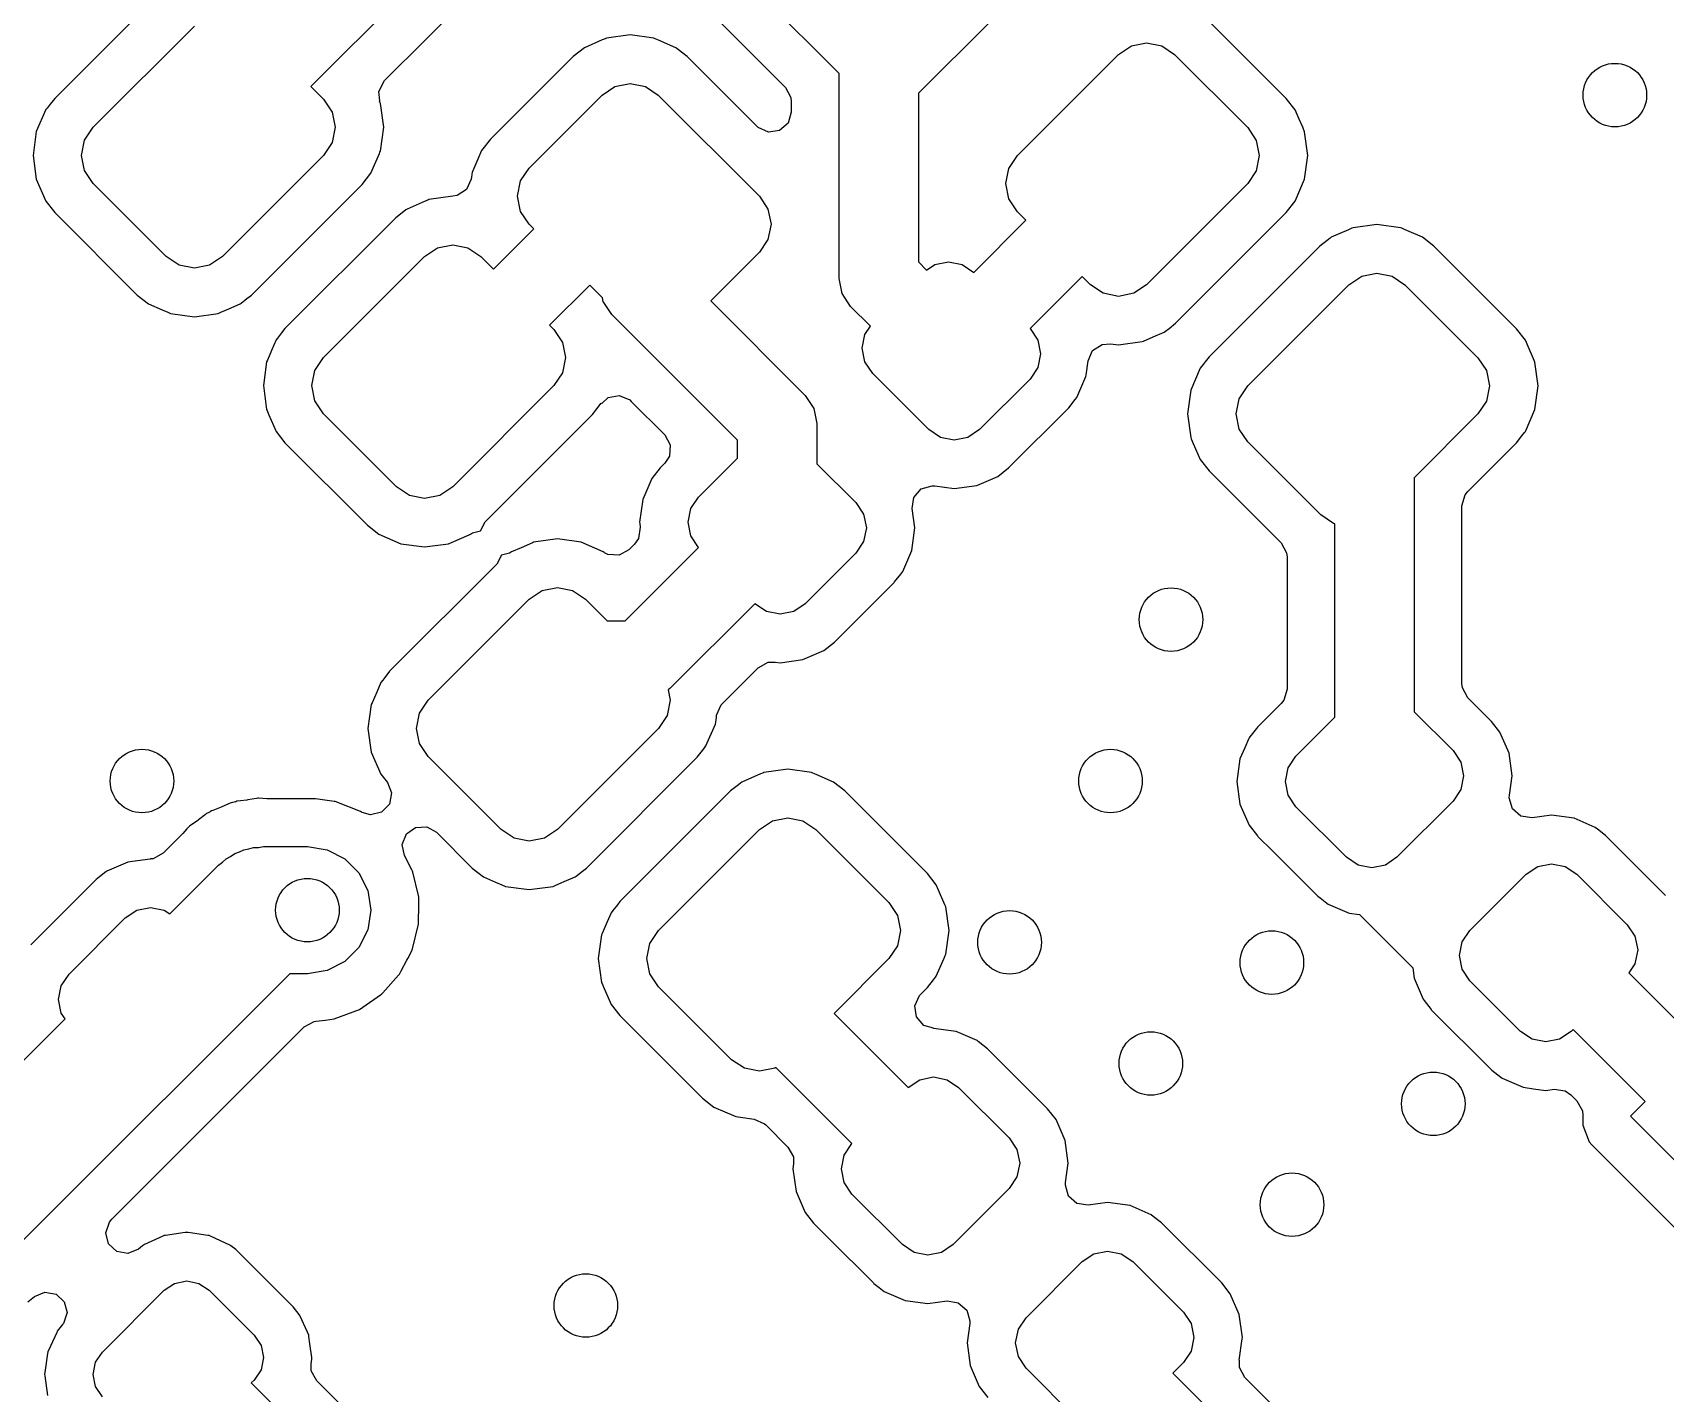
# Model space of a CAD drawing. Extents: x 4.14 to 8.85, y -5.31 to -1.77.
# Drawn here: x 6.5679 to 6.9725, y -3.7368 to -3.3995 of the extents above; entities that cross this region are included whole.
import ezdxf

# ---------------------------------------------------------------- set-up
doc = ezdxf.new("R2010")
doc.units = 0
doc.header["$MEASUREMENT"] = 0
doc.layers.add('BLACK', color=7, linetype='CONTINUOUS')

msp = doc.modelspace()

# ---------------------------------------------------------------- linework, layer by layer
at = {"layer": 'BLACK', "linetype": 'CONTINUOUS'}
for p, q in [((6.68935, -3.36041), (6.63687, -3.41289)), ((6.65507, -3.41142), (6.69455, -3.37194)), ((6.60081, -3.38837), (6.57337, -3.41581)), ((6.76774, -3.40968), (6.748, -3.38995)), ((6.58293, -3.42299), (6.60799, -3.39793)), ((6.73844, -3.39712), (6.75445, -3.41313)), ((6.80507, -3.3969), (6.78742, -3.41455)), ((6.87856, -3.41585), (6.85808, -3.39537)), ((6.70906, -3.40134), (6.70465, -3.40325)), ((6.70979, -3.40102), (6.70906, -3.40134)), ((6.7101, -3.40089), (6.70979, -3.40102)), ((6.70979, -3.40102), (6.70979, -3.40102)), ((6.71599, -3.40008), (6.7101, -3.40089)), ((6.72187, -3.40089), (6.71599, -3.40008)), ((6.72218, -3.40102), (6.72187, -3.40089)), ((6.72302, -3.40139), (6.72218, -3.40102)), ((6.72218, -3.40102), (6.72218, -3.40102)), ((6.72732, -3.40325), (6.72302, -3.40139)), ((6.84018, -3.4028), (6.84395, -3.40205)), ((6.84395, -3.40205), (6.84771, -3.4028)), ((6.70185, -3.40544), (6.68137, -3.42592)), ((6.70465, -3.40325), (6.70185, -3.40544)), ((6.72757, -3.40344), (6.72732, -3.40325)), ((6.72765, -3.40351), (6.72757, -3.40344)), ((6.72757, -3.40344), (6.72757, -3.40344)), ((6.73012, -3.40544), (6.72765, -3.40351)), ((6.74744, -3.42276), (6.73012, -3.40544)), ((6.81193, -3.42999), (6.83699, -3.40493)), ((6.83699, -3.40493), (6.84018, -3.4028)), ((6.84771, -3.4028), (6.8509, -3.40493)), ((6.8509, -3.40493), (6.869, -3.42303)), ((6.76774, -3.46043), (6.76774, -3.40968)), ((6.63687, -3.41289), (6.64, -3.41603)), ((6.65368, -3.41413), (6.65507, -3.41142)), ((6.65397, -3.41644), (6.65368, -3.41413)), ((6.70903, -3.415), (6.71222, -3.41287)), ((6.71222, -3.41287), (6.71599, -3.41212)), ((6.71599, -3.41212), (6.71975, -3.41287)), ((6.71975, -3.41287), (6.72295, -3.415)), ((6.75445, -3.41313), (6.75579, -3.41558)), ((6.78742, -3.41455), (6.78742, -3.45635)), ((6.57118, -3.41861), (6.56882, -3.42406)), ((6.57149, -3.41821), (6.57118, -3.41861)), ((6.57225, -3.41725), (6.57149, -3.41821)), ((6.57337, -3.41581), (6.57225, -3.41725)), ((6.64, -3.41603), (6.64213, -3.41922)), ((6.65389, -3.41647), (6.65397, -3.41644)), ((6.65398, -3.41679), (6.65389, -3.41647)), ((6.65411, -3.4171), (6.65398, -3.41679)), ((6.65492, -3.42299), (6.65411, -3.4171)), ((6.69093, -3.4331), (6.70903, -3.415)), ((6.72295, -3.415), (6.748, -3.44005)), ((6.75579, -3.41558), (6.75591, -3.41664)), ((6.75591, -3.41664), (6.75591, -3.41925)), ((6.88075, -3.41865), (6.87856, -3.41585)), ((6.88176, -3.42097), (6.88075, -3.41865)), ((6.64213, -3.41922), (6.64288, -3.42299)), ((6.7477, -3.423), (6.74744, -3.42276)), ((6.75512, -3.42194), (6.75301, -3.42377)), ((6.75591, -3.41925), (6.75512, -3.42194)), ((6.88263, -3.42299), (6.88176, -3.42097)), ((6.56882, -3.42406), (6.56801, -3.42995)), ((6.58005, -3.42995), (6.5808, -3.42618)), ((6.5808, -3.42618), (6.58293, -3.42299)), ((6.64213, -3.42675), (6.64, -3.42995)), ((6.64288, -3.42299), (6.64213, -3.42675)), ((6.65411, -3.42887), (6.65492, -3.42299)), ((6.68137, -3.42592), (6.67918, -3.42872)), ((6.75024, -3.42416), (6.7477, -3.423)), ((6.75301, -3.42377), (6.75024, -3.42416)), ((6.869, -3.42303), (6.87113, -3.42622)), ((6.87113, -3.42622), (6.87188, -3.42999)), ((6.88311, -3.4241), (6.88263, -3.42299)), ((6.88392, -3.42999), (6.88311, -3.4241)), ((6.56801, -3.42995), (6.56882, -3.43583)), ((6.5808, -3.43371), (6.58005, -3.42995)), ((6.64, -3.42995), (6.61495, -3.455)), ((6.65175, -3.43432), (6.65385, -3.42946)), ((6.65385, -3.42946), (6.65398, -3.42918)), ((6.65398, -3.42918), (6.65411, -3.42887)), ((6.65398, -3.42918), (6.65398, -3.42918)), ((6.67825, -3.43087), (6.67698, -3.43379)), ((6.67918, -3.42872), (6.67825, -3.43087)), ((6.8098, -3.43318), (6.81193, -3.42999)), ((6.87188, -3.42999), (6.87113, -3.43375)), ((6.88311, -3.43587), (6.88392, -3.42999)), ((6.58293, -3.4369), (6.5808, -3.43371)), ((6.64956, -3.43712), (6.65175, -3.43432)), ((6.67677, -3.43451), (6.67664, -3.43547)), ((6.67682, -3.43417), (6.67677, -3.43451)), ((6.67677, -3.43451), (6.67677, -3.43451)), ((6.67698, -3.43379), (6.67682, -3.43417)), ((6.6888, -3.43629), (6.69093, -3.4331)), ((6.80905, -3.43695), (6.8098, -3.43318)), ((6.87113, -3.43375), (6.869, -3.43695)), ((6.56882, -3.43583), (6.57118, -3.44128)), ((6.60103, -3.455), (6.58293, -3.4369)), ((6.62212, -3.46456), (6.64956, -3.43712)), ((6.67545, -3.43839), (6.6731, -3.43992)), ((6.67659, -3.43584), (6.67545, -3.43839)), ((6.67661, -3.43568), (6.67659, -3.43584)), ((6.67664, -3.43547), (6.67661, -3.43568)), ((6.68805, -3.44005), (6.6888, -3.43629)), ((6.8098, -3.44071), (6.80905, -3.43695)), ((6.869, -3.43695), (6.84395, -3.462)), ((6.88075, -3.44132), (6.88311, -3.43587)), ((6.57118, -3.44128), (6.57337, -3.44408)), ((6.66514, -3.44132), (6.66068, -3.44325)), ((6.66582, -3.44102), (6.66514, -3.44132)), ((6.66613, -3.44089), (6.66582, -3.44102)), ((6.66582, -3.44102), (6.66582, -3.44102)), ((6.67201, -3.44008), (6.66613, -3.44089)), ((6.6731, -3.43992), (6.67201, -3.44008)), ((6.67201, -3.44008), (6.67201, -3.44008)), ((6.6888, -3.44382), (6.68805, -3.44005)), ((6.748, -3.44005), (6.75013, -3.44325)), ((6.81193, -3.4439), (6.8098, -3.44071)), ((6.87856, -3.44412), (6.88075, -3.44132)), ((6.57337, -3.44408), (6.59385, -3.46456)), ((6.65788, -3.44544), (6.63044, -3.47288)), ((6.65992, -3.44384), (6.65788, -3.44544)), ((6.66043, -3.44344), (6.65992, -3.44384)), ((6.66068, -3.44325), (6.66043, -3.44344)), ((6.66043, -3.44344), (6.66043, -3.44344)), ((6.69093, -3.44701), (6.6888, -3.44382)), ((6.69208, -3.44816), (6.69093, -3.44701)), ((6.75013, -3.44325), (6.75088, -3.44701)), ((6.75088, -3.44701), (6.75013, -3.45078)), ((6.80114, -3.45894), (6.81405, -3.44603)), ((6.81405, -3.44603), (6.81193, -3.4439)), ((6.85112, -3.47156), (6.87856, -3.44412)), ((6.68211, -3.45813), (6.69208, -3.44816)), ((6.75013, -3.45078), (6.748, -3.45397)), ((6.88867, -3.45104), (6.88688, -3.45244)), ((6.88943, -3.45044), (6.88867, -3.45104)), ((6.88968, -3.45025), (6.88943, -3.45044)), ((6.88943, -3.45044), (6.88943, -3.45044)), ((6.89401, -3.44837), (6.88968, -3.45025)), ((6.89482, -3.44802), (6.89401, -3.44837)), ((6.89513, -3.44789), (6.89482, -3.44802)), ((6.89482, -3.44802), (6.89482, -3.44802)), ((6.90101, -3.44708), (6.89513, -3.44789)), ((6.9069, -3.44789), (6.90101, -3.44708)), ((6.90721, -3.44802), (6.9069, -3.44789)), ((6.90786, -3.44831), (6.90721, -3.44802)), ((6.90721, -3.44802), (6.90721, -3.44802)), ((6.91235, -3.45025), (6.90786, -3.44831)), ((6.91515, -3.45244), (6.91235, -3.45025)), ((6.60422, -3.45713), (6.60103, -3.455)), ((6.61495, -3.455), (6.61175, -3.45713)), ((6.64, -3.48005), (6.66505, -3.455)), ((6.66505, -3.455), (6.66825, -3.45287)), ((6.66825, -3.45287), (6.67201, -3.45212)), ((6.67201, -3.45212), (6.67578, -3.45287)), ((6.67578, -3.45287), (6.67897, -3.455)), ((6.67897, -3.455), (6.68211, -3.45813)), ((6.748, -3.45397), (6.73595, -3.46603)), ((6.88688, -3.45244), (6.85944, -3.47988)), ((6.93563, -3.47292), (6.91515, -3.45244)), ((6.60799, -3.45788), (6.60422, -3.45713)), ((6.61175, -3.45713), (6.60799, -3.45788)), ((6.78742, -3.45635), (6.78945, -3.45838)), ((6.78945, -3.45838), (6.79149, -3.45702)), ((6.79149, -3.45702), (6.79488, -3.45634)), ((6.79488, -3.45634), (6.79827, -3.45702)), ((6.79827, -3.45702), (6.80114, -3.45894)), ((6.89725, -3.45987), (6.90101, -3.45912)), ((6.90101, -3.45912), (6.90478, -3.45987)), ((6.706, -3.46208), (6.69603, -3.47205)), ((6.70914, -3.46522), (6.706, -3.46208)), ((6.76849, -3.4642), (6.76774, -3.46043)), ((6.82797, -3.45995), (6.81506, -3.47286)), ((6.83003, -3.462), (6.82797, -3.45995)), ((6.83322, -3.46413), (6.83003, -3.462)), ((6.84395, -3.462), (6.84075, -3.46413)), ((6.869, -3.48705), (6.89405, -3.462)), ((6.89405, -3.462), (6.89725, -3.45987)), ((6.90478, -3.45987), (6.90797, -3.462)), ((6.90797, -3.462), (6.92607, -3.4801)), ((6.59385, -3.46456), (6.59665, -3.46675)), ((6.59665, -3.46675), (6.60003, -3.46822)), ((6.61654, -3.46795), (6.61932, -3.46675)), ((6.61932, -3.46675), (6.61957, -3.46656)), ((6.61957, -3.46656), (6.621, -3.46544)), ((6.621, -3.46544), (6.62212, -3.46456)), ((6.70933, -3.46619), (6.70914, -3.46522)), ((6.71146, -3.46938), (6.70933, -3.46619)), ((6.73595, -3.46603), (6.75938, -3.48947)), ((6.77062, -3.46739), (6.76849, -3.4642)), ((6.83699, -3.46488), (6.83322, -3.46413)), ((6.84075, -3.46413), (6.83699, -3.46488)), ((6.60003, -3.46822), (6.60144, -3.46882)), ((6.60144, -3.46882), (6.6021, -3.46911)), ((6.6021, -3.46911), (6.60799, -3.46992)), ((6.60799, -3.46992), (6.61387, -3.46911)), ((6.61387, -3.46911), (6.61453, -3.46882)), ((6.61453, -3.46882), (6.61654, -3.46795)), ((6.74258, -3.5005), (6.71146, -3.46938)), ((6.77553, -3.4723), (6.77062, -3.46739)), ((6.62856, -3.47528), (6.62825, -3.47568)), ((6.62961, -3.47394), (6.62856, -3.47528)), ((6.63044, -3.47288), (6.62961, -3.47394)), ((6.69603, -3.47205), (6.69707, -3.4731)), ((6.69707, -3.4731), (6.6992, -3.47629)), ((6.77349, -3.47773), (6.77417, -3.47434)), ((6.77417, -3.47434), (6.77553, -3.4723)), ((6.81506, -3.47286), (6.81698, -3.47573)), ((6.84319, -3.47597), (6.84555, -3.47495)), ((6.84555, -3.47495), (6.84832, -3.47375)), ((6.84832, -3.47375), (6.8486, -3.47353)), ((6.8486, -3.47353), (6.84952, -3.47281)), ((6.84952, -3.47281), (6.85112, -3.47156)), ((6.93782, -3.47572), (6.93563, -3.47292)), ((6.6271, -3.47834), (6.62608, -3.48069)), ((6.62825, -3.47568), (6.6271, -3.47834)), ((6.6992, -3.47629), (6.69995, -3.48005)), ((6.77417, -3.48112), (6.77349, -3.47773)), ((6.81698, -3.47573), (6.81766, -3.47912)), ((6.81766, -3.47912), (6.81698, -3.48251)), ((6.82944, -3.48089), (6.83058, -3.47834)), ((6.83058, -3.47834), (6.83293, -3.47681)), ((6.83293, -3.47681), (6.83503, -3.47665)), ((6.83503, -3.47665), (6.83699, -3.47692)), ((6.83699, -3.47692), (6.84287, -3.47611)), ((6.84287, -3.47611), (6.84319, -3.47597)), ((6.9385, -3.47728), (6.93782, -3.47572)), ((6.93984, -3.48038), (6.9385, -3.47728)), ((6.62589, -3.48113), (6.62508, -3.48701)), ((6.62608, -3.48069), (6.62589, -3.48113)), ((6.63712, -3.48701), (6.63787, -3.48325)), ((6.63787, -3.48325), (6.64, -3.48005)), ((6.69995, -3.48005), (6.6992, -3.48382)), ((6.77609, -3.48399), (6.77417, -3.48112)), ((6.81698, -3.48251), (6.81506, -3.48538)), ((6.82896, -3.4844), (6.82944, -3.48089)), ((6.85725, -3.48268), (6.85489, -3.48813)), ((6.85799, -3.48173), (6.85725, -3.48268)), ((6.85846, -3.48113), (6.85799, -3.48173)), ((6.85944, -3.47988), (6.85846, -3.48113)), ((6.92607, -3.4801), (6.9282, -3.48329)), ((6.9282, -3.48329), (6.92895, -3.48705)), ((6.94018, -3.48117), (6.93984, -3.48038)), ((6.94099, -3.48705), (6.94018, -3.48117)), ((6.62508, -3.48701), (6.62589, -3.4929)), ((6.63787, -3.49078), (6.63712, -3.48701)), ((6.69707, -3.48701), (6.67201, -3.51207)), ((6.6992, -3.48382), (6.69707, -3.48701)), ((6.79001, -3.49791), (6.77609, -3.48399)), ((6.81506, -3.48538), (6.80253, -3.49791)), ((6.82666, -3.48994), (6.82891, -3.48474)), ((6.82891, -3.48474), (6.82896, -3.4844)), ((6.86687, -3.49025), (6.869, -3.48705)), ((6.92895, -3.48705), (6.9282, -3.49082)), ((6.94018, -3.49294), (6.94099, -3.48705)), ((6.64, -3.49397), (6.63787, -3.49078)), ((6.70663, -3.49419), (6.70882, -3.49139)), ((6.70882, -3.49139), (6.70892, -3.49147)), ((6.70892, -3.49147), (6.71053, -3.48998)), ((6.71053, -3.48998), (6.71328, -3.48948)), ((6.71328, -3.48948), (6.71586, -3.49055)), ((6.71586, -3.49055), (6.71626, -3.49091)), ((6.71626, -3.49091), (6.72458, -3.49923)), ((6.75938, -3.48947), (6.75938, -3.48947)), ((6.75938, -3.48947), (6.76152, -3.49266)), ((6.82466, -3.4925), (6.82627, -3.49044)), ((6.82627, -3.49044), (6.82666, -3.48994)), ((6.85489, -3.48813), (6.85408, -3.49401)), ((6.86612, -3.49401), (6.86687, -3.49025)), ((6.9282, -3.49082), (6.92607, -3.49401)), ((6.62589, -3.4929), (6.62602, -3.49321)), ((6.62602, -3.49321), (6.62602, -3.49321)), ((6.62602, -3.49321), (6.62638, -3.49404)), ((6.62638, -3.49404), (6.62825, -3.49835)), ((6.6581, -3.51207), (6.64, -3.49397)), ((6.68006, -3.52076), (6.70663, -3.49419)), ((6.76152, -3.49266), (6.76227, -3.49642)), ((6.80976, -3.50741), (6.82456, -3.49261)), ((6.82456, -3.49261), (6.82466, -3.4925)), ((6.82466, -3.4925), (6.82466, -3.4925)), ((6.85408, -3.49401), (6.85489, -3.4999)), ((6.86687, -3.49778), (6.86612, -3.49401)), ((6.92607, -3.49401), (6.91027, -3.50982)), ((6.93782, -3.49839), (6.94018, -3.49294)), ((6.62825, -3.49835), (6.63044, -3.50115)), ((6.72458, -3.49923), (6.72592, -3.50168)), ((6.76227, -3.49642), (6.76227, -3.50636)), ((6.79288, -3.49983), (6.79001, -3.49791)), ((6.80253, -3.49791), (6.79966, -3.49983)), ((6.869, -3.50097), (6.86687, -3.49778)), ((6.93563, -3.50119), (6.93697, -3.49947)), ((6.93697, -3.49947), (6.93763, -3.49864)), ((6.93763, -3.49864), (6.93782, -3.49839)), ((6.93763, -3.49864), (6.93763, -3.49864)), ((6.63044, -3.50115), (6.65092, -3.52163)), ((6.72592, -3.50168), (6.72572, -3.50447)), ((6.74258, -3.50497), (6.74258, -3.5005)), ((6.79627, -3.50051), (6.79288, -3.49983)), ((6.79966, -3.49983), (6.79627, -3.50051)), ((6.85489, -3.4999), (6.85502, -3.50021)), ((6.85502, -3.50021), (6.85502, -3.50021)), ((6.85502, -3.50021), (6.85552, -3.50135)), ((6.85552, -3.50135), (6.85725, -3.50535)), ((6.8871, -3.51907), (6.869, -3.50097)), ((6.92355, -3.51326), (6.93563, -3.50119)), ((6.72344, -3.50739), (6.72134, -3.51006)), ((6.72458, -3.50624), (6.72344, -3.50739)), ((6.72572, -3.50447), (6.72458, -3.50624)), ((6.73294, -3.51462), (6.74258, -3.50497)), ((6.76227, -3.50636), (6.77191, -3.51601)), ((6.80709, -3.50951), (6.80976, -3.50741)), ((6.85725, -3.50535), (6.85944, -3.50815)), ((6.72134, -3.51006), (6.71909, -3.51526)), ((6.79627, -3.51253), (6.80189, -3.51176)), ((6.80189, -3.51176), (6.80709, -3.50951)), ((6.85944, -3.50815), (6.8773, -3.526)), ((6.91027, -3.50982), (6.91027, -3.56782)), ((6.66129, -3.5142), (6.6581, -3.51207)), ((6.66505, -3.51495), (6.66129, -3.5142)), ((6.66882, -3.5142), (6.66505, -3.51495)), ((6.67201, -3.51207), (6.66882, -3.5142)), ((6.71909, -3.51526), (6.71832, -3.52088)), ((6.73102, -3.51749), (6.73294, -3.51462)), ((6.78587, -3.51746), (6.78629, -3.5147)), ((6.78629, -3.5147), (6.78813, -3.5126)), ((6.78813, -3.5126), (6.79082, -3.51183)), ((6.79082, -3.51183), (6.79146, -3.51187)), ((6.79146, -3.51187), (6.79627, -3.51253)), ((6.9221, -3.51677), (6.92289, -3.51409)), ((6.92289, -3.51409), (6.92355, -3.51326)), ((6.73034, -3.52088), (6.73102, -3.51749)), ((6.77191, -3.51601), (6.77383, -3.51888)), ((6.77383, -3.51888), (6.77451, -3.52227)), ((6.78653, -3.52227), (6.78587, -3.51746)), ((6.89029, -3.5212), (6.8871, -3.51907)), ((6.9221, -3.56087), (6.9221, -3.51677)), ((6.65092, -3.52163), (6.65372, -3.52382)), ((6.65372, -3.52382), (6.65917, -3.52618)), ((6.6761, -3.52395), (6.67639, -3.52382)), ((6.67639, -3.52382), (6.67664, -3.52363)), ((6.67664, -3.52363), (6.6769, -3.52347)), ((6.6769, -3.52347), (6.67891, -3.52296)), ((6.67891, -3.52296), (6.68006, -3.52076)), ((6.71848, -3.52209), (6.71807, -3.52486)), ((6.71832, -3.52088), (6.71836, -3.52121)), ((6.71836, -3.52121), (6.71848, -3.52209)), ((6.73102, -3.52427), (6.73034, -3.52088)), ((6.77451, -3.52227), (6.77383, -3.52566)), ((6.78576, -3.52789), (6.78653, -3.52227)), ((6.89058, -3.52126), (6.89029, -3.5212)), ((6.89058, -3.56921), (6.89058, -3.52126)), ((6.65917, -3.52618), (6.66505, -3.52699)), ((6.66505, -3.52699), (6.67094, -3.52618)), ((6.67094, -3.52618), (6.6717, -3.52585)), ((6.6717, -3.52585), (6.6761, -3.52395)), ((6.68893, -3.52717), (6.68661, -3.52818)), ((6.69175, -3.52595), (6.68893, -3.52717)), ((6.69206, -3.52582), (6.69175, -3.52595)), ((6.69175, -3.52595), (6.69175, -3.52595)), ((6.69795, -3.52501), (6.69206, -3.52582)), ((6.70383, -3.52582), (6.69795, -3.52501)), ((6.70928, -3.52818), (6.70383, -3.52582)), ((6.71567, -3.52768), (6.71322, -3.52902)), ((6.71477, -3.54531), (6.73294, -3.52714)), ((6.7158, -3.52755), (6.71567, -3.52768)), ((6.71708, -3.52627), (6.7158, -3.52755)), ((6.71807, -3.52486), (6.71708, -3.52627)), ((6.73294, -3.52714), (6.73102, -3.52427)), ((6.77383, -3.52566), (6.77191, -3.52853)), ((6.78351, -3.53309), (6.78576, -3.52789)), ((6.8773, -3.526), (6.87864, -3.52846)), ((6.68294, -3.53124), (6.65637, -3.55781)), ((6.68409, -3.52904), (6.68294, -3.53124)), ((6.6861, -3.52853), (6.68409, -3.52904)), ((6.68636, -3.52837), (6.6861, -3.52853)), ((6.68661, -3.52818), (6.68636, -3.52837)), ((6.70953, -3.52837), (6.70928, -3.52818)), ((6.70963, -3.52843), (6.70953, -3.52837)), ((6.71043, -3.52882), (6.70963, -3.52843)), ((6.71322, -3.52902), (6.71043, -3.52882)), ((6.77191, -3.52853), (6.75938, -3.54106)), ((6.87864, -3.52846), (6.87875, -3.52951)), ((6.87875, -3.52951), (6.87875, -3.56226)), ((6.76661, -3.55056), (6.78141, -3.53576)), ((6.78141, -3.53576), (6.78151, -3.53565)), ((6.78151, -3.53565), (6.78303, -3.5337)), ((6.78151, -3.53565), (6.78151, -3.53565)), ((6.78303, -3.5337), (6.78351, -3.53309)), ((6.66593, -3.56499), (6.69099, -3.53993)), ((6.69099, -3.53993), (6.69418, -3.5378)), ((6.69418, -3.5378), (6.69795, -3.53705)), ((6.69795, -3.53705), (6.70171, -3.5378)), ((6.70171, -3.5378), (6.7049, -3.53993)), ((6.7049, -3.53993), (6.71028, -3.54531)), ((6.74686, -3.54106), (6.72581, -3.56211)), ((6.74973, -3.54298), (6.74686, -3.54106)), ((6.75312, -3.54366), (6.74973, -3.54298)), ((6.75651, -3.54298), (6.75312, -3.54366)), ((6.75938, -3.54106), (6.75651, -3.54298)), ((6.71028, -3.54531), (6.71477, -3.54531)), ((6.76394, -3.55266), (6.76661, -3.55056)), ((6.74773, -3.55692), (6.75018, -3.55558)), ((6.75018, -3.55558), (6.75191, -3.55552)), ((6.75191, -3.55552), (6.75312, -3.55568)), ((6.75312, -3.55568), (6.75874, -3.55491)), ((6.75874, -3.55491), (6.76394, -3.55266)), ((6.65468, -3.55997), (6.65418, -3.56061)), ((6.6554, -3.55905), (6.65468, -3.55997)), ((6.65637, -3.55781), (6.6554, -3.55905)), ((6.73882, -3.56583), (6.74773, -3.55692)), ((6.65317, -3.56295), (6.65202, -3.5656)), ((6.65418, -3.56061), (6.65317, -3.56295)), ((6.72581, -3.56211), (6.72537, -3.5624)), ((6.72537, -3.5624), (6.72588, -3.56499)), ((6.87875, -3.56226), (6.87796, -3.56494)), ((6.92221, -3.56192), (6.9221, -3.56087)), ((6.92355, -3.56437), (6.92221, -3.56192)), ((6.92941, -3.57024), (6.92355, -3.56437)), ((6.65182, -3.56606), (6.65101, -3.57195)), ((6.65202, -3.5656), (6.65182, -3.56606)), ((6.66305, -3.57195), (6.6638, -3.56818)), ((6.6638, -3.56818), (6.66593, -3.56499)), ((6.72588, -3.56499), (6.72513, -3.56875)), ((6.73741, -3.56866), (6.73856, -3.56611)), ((6.73856, -3.56611), (6.73882, -3.56583)), ((6.8773, -3.56576), (6.8744, -3.56866)), ((6.87796, -3.56494), (6.8773, -3.56576)), ((6.91027, -3.56782), (6.91991, -3.57747)), ((6.65101, -3.57195), (6.65182, -3.57783)), ((6.6638, -3.57571), (6.66305, -3.57195)), ((6.723, -3.57195), (6.69795, -3.597)), ((6.72513, -3.56875), (6.723, -3.57195)), ((6.73475, -3.57632), (6.73711, -3.57087)), ((6.73711, -3.57087), (6.73718, -3.57039)), ((6.73718, -3.57039), (6.73734, -3.56924)), ((6.73734, -3.56924), (6.73741, -3.56866)), ((6.87119, -3.57195), (6.86953, -3.57405)), ((6.87144, -3.57163), (6.87119, -3.57195)), ((6.8744, -3.56866), (6.87144, -3.57163)), ((6.88094, -3.57886), (6.89058, -3.56921)), ((6.93151, -3.57291), (6.92941, -3.57024)), ((6.66593, -3.5789), (6.6638, -3.57571)), ((6.73456, -3.57657), (6.73475, -3.57632)), ((6.86921, -3.57459), (6.86828, -3.57675)), ((6.86934, -3.5743), (6.86921, -3.57459)), ((6.86921, -3.57459), (6.86921, -3.57459)), ((6.86953, -3.57405), (6.86934, -3.5743)), ((6.86953, -3.57405), (6.86953, -3.57405)), ((6.93376, -3.57811), (6.93151, -3.57291)), ((6.65182, -3.57783), (6.65418, -3.58328)), ((6.68403, -3.597), (6.66593, -3.5789)), ((6.70512, -3.60656), (6.73256, -3.57912)), ((6.73256, -3.57912), (6.73421, -3.57701)), ((6.73421, -3.57701), (6.73456, -3.57657)), ((6.73456, -3.57657), (6.73456, -3.57657)), ((6.86709, -3.5795), (6.86632, -3.58512)), ((6.86828, -3.57675), (6.86709, -3.5795)), ((6.87902, -3.58173), (6.88094, -3.57886)), ((6.91991, -3.57747), (6.92183, -3.58034)), ((6.92183, -3.58034), (6.92251, -3.58373)), ((6.93453, -3.58373), (6.93376, -3.57811)), ((6.65418, -3.58328), (6.65581, -3.58535)), ((6.74828, -3.58326), (6.74368, -3.58525)), ((6.74882, -3.58302), (6.74828, -3.58326)), ((6.74913, -3.58289), (6.74882, -3.58302)), ((6.74882, -3.58302), (6.74882, -3.58302)), ((6.75501, -3.58208), (6.74913, -3.58289)), ((6.7609, -3.58289), (6.75501, -3.58208)), ((6.76121, -3.58302), (6.7609, -3.58289)), ((6.76207, -3.58339), (6.76121, -3.58302)), ((6.76121, -3.58302), (6.76121, -3.58302)), ((6.76635, -3.58525), (6.76207, -3.58339)), ((6.87834, -3.58512), (6.87902, -3.58173)), ((6.92251, -3.58373), (6.92183, -3.58712)), ((6.93388, -3.58847), (6.93453, -3.58373)), ((6.65581, -3.58535), (6.65684, -3.58795)), ((6.65684, -3.58795), (6.65631, -3.5907)), ((6.74088, -3.58744), (6.71344, -3.61488)), ((6.74282, -3.58593), (6.74088, -3.58744)), ((6.74343, -3.58544), (6.74282, -3.58593)), ((6.74368, -3.58525), (6.74343, -3.58544)), ((6.74343, -3.58544), (6.74343, -3.58544)), ((6.76915, -3.58744), (6.76635, -3.58525)), ((6.78963, -3.60792), (6.76915, -3.58744)), ((6.86632, -3.58512), (6.86709, -3.59074)), ((6.87902, -3.58851), (6.87834, -3.58512)), ((6.88094, -3.59138), (6.87902, -3.58851)), ((6.92183, -3.58712), (6.91991, -3.58999)), ((6.93383, -3.58918), (6.93387, -3.58854)), ((6.93387, -3.58854), (6.93388, -3.58847)), ((6.6119, -3.59261), (6.61138, -3.5929)), ((6.61201, -3.59255), (6.6119, -3.59261)), ((6.61226, -3.59238), (6.61201, -3.59255)), ((6.61254, -3.59227), (6.61226, -3.59238)), ((6.61459, -3.5915), (6.61254, -3.59227)), ((6.61254, -3.59227), (6.61254, -3.59227)), ((6.61483, -3.5914), (6.61459, -3.5915)), ((6.61683, -3.59052), (6.61483, -3.5914)), ((6.6171, -3.5904), (6.61683, -3.59052)), ((6.61683, -3.59052), (6.61683, -3.59052)), ((6.6174, -3.59035), (6.6171, -3.5904)), ((6.61753, -3.59031), (6.6174, -3.59035)), ((6.6181, -3.59016), (6.61753, -3.59031)), ((6.61823, -3.59013), (6.6181, -3.59016)), ((6.61851, -3.59002), (6.61823, -3.59013)), ((6.61938, -3.58991), (6.61851, -3.59002)), ((6.62097, -3.58972), (6.61938, -3.58991)), ((6.62123, -3.58968), (6.62097, -3.58972)), ((6.62338, -3.58931), (6.62123, -3.58968)), ((6.62368, -3.58926), (6.62338, -3.58931)), ((6.62338, -3.58931), (6.62338, -3.58931)), ((6.62398, -3.58928), (6.62368, -3.58926)), ((6.62592, -3.58941), (6.62398, -3.58928)), ((6.62398, -3.58928), (6.62398, -3.58928)), ((6.62626, -3.58942), (6.62592, -3.58941)), ((6.63782, -3.58942), (6.62626, -3.58942)), ((6.63798, -3.58944), (6.63782, -3.58942)), ((6.64261, -3.59005), (6.63798, -3.58944)), ((6.63798, -3.58944), (6.63798, -3.58944)), ((6.64291, -3.59009), (6.64261, -3.59005)), ((6.64261, -3.59005), (6.64261, -3.59005)), ((6.64913, -3.59252), (6.64291, -3.59009)), ((6.64937, -3.59269), (6.64913, -3.59252)), ((6.64956, -3.59279), (6.64937, -3.59269)), ((6.65631, -3.5907), (6.65438, -3.59272)), ((6.86709, -3.59074), (6.86934, -3.59594)), ((6.89347, -3.60391), (6.88094, -3.59138)), ((6.91991, -3.58999), (6.90599, -3.60391)), ((6.9346, -3.59187), (6.93383, -3.58918)), ((6.9367, -3.59371), (6.9346, -3.59187)), ((6.60676, -3.59616), (6.60616, -3.59684)), ((6.60701, -3.59599), (6.60676, -3.59616)), ((6.60881, -3.59475), (6.60701, -3.59599)), ((6.60701, -3.59599), (6.60701, -3.59599)), ((6.60902, -3.5946), (6.60881, -3.59475)), ((6.61075, -3.59327), (6.60902, -3.5946)), ((6.61099, -3.59309), (6.61075, -3.59327)), ((6.61075, -3.59327), (6.61075, -3.59327)), ((6.61126, -3.59297), (6.61099, -3.59309)), ((6.61138, -3.5929), (6.61126, -3.59297)), ((6.65166, -3.59337), (6.64956, -3.59279)), ((6.65438, -3.59272), (6.65166, -3.59337)), ((6.66055, -3.59811), (6.66282, -3.59648)), ((6.66282, -3.59648), (6.66562, -3.59635)), ((6.66562, -3.59635), (6.66796, -3.59766)), ((6.74805, -3.597), (6.75125, -3.59487)), ((6.75125, -3.59487), (6.75501, -3.59412)), ((6.75501, -3.59412), (6.75878, -3.59487)), ((6.75878, -3.59487), (6.76197, -3.597)), ((6.86934, -3.59594), (6.87144, -3.59861)), ((6.93946, -3.59413), (6.9367, -3.59371)), ((6.94427, -3.59347), (6.93946, -3.59413)), ((6.94989, -3.59424), (6.94427, -3.59347)), ((6.95509, -3.59649), (6.94989, -3.59424)), ((6.95568, -3.59696), (6.95509, -3.59649)), ((6.60495, -3.59818), (6.60022, -3.60291)), ((6.60515, -3.59797), (6.60495, -3.59818)), ((6.60616, -3.59684), (6.60515, -3.59797)), ((6.65951, -3.6007), (6.66055, -3.59811)), ((6.66004, -3.60344), (6.65951, -3.6007)), ((6.66796, -3.59766), (6.67685, -3.60656)), ((6.68722, -3.59913), (6.68403, -3.597)), ((6.69099, -3.59988), (6.68722, -3.59913)), ((6.69475, -3.59913), (6.69099, -3.59988)), ((6.69795, -3.597), (6.69475, -3.59913)), ((6.723, -3.62205), (6.74805, -3.597)), ((6.76197, -3.597), (6.78007, -3.6151)), ((6.87144, -3.59861), (6.87154, -3.59872)), ((6.87154, -3.59872), (6.87525, -3.60242)), ((6.95765, -3.59849), (6.95568, -3.59696)), ((6.95776, -3.59859), (6.95765, -3.59849)), ((6.95765, -3.59849), (6.95765, -3.59849)), ((6.97256, -3.61339), (6.95776, -3.59859)), ((6.59706, -3.60433), (6.59267, -3.60493)), ((6.59712, -3.60432), (6.59706, -3.60433)), ((6.59706, -3.60433), (6.59706, -3.60433)), ((6.59713, -3.60432), (6.59712, -3.60432)), ((6.59777, -3.60425), (6.59713, -3.60432)), ((6.60022, -3.60291), (6.59777, -3.60425)), ((6.615, -3.60514), (6.61588, -3.60426)), ((6.61588, -3.60426), (6.61698, -3.6037)), ((6.61698, -3.6037), (6.61798, -3.60297)), ((6.61798, -3.60297), (6.61916, -3.60259)), ((6.61916, -3.60259), (6.62027, -3.60202)), ((6.62027, -3.60202), (6.62149, -3.60183)), ((6.62149, -3.60183), (6.62267, -3.60145)), ((6.62267, -3.60145), (6.62391, -3.60145)), ((6.62391, -3.60145), (6.62513, -3.60125)), ((6.62513, -3.60125), (6.636, -3.60125)), ((6.636, -3.60125), (6.64087, -3.60202)), ((6.64087, -3.60202), (6.64526, -3.60426)), ((6.64526, -3.60426), (6.64874, -3.60774)), ((6.66189, -3.60703), (6.66004, -3.60344)), ((6.87525, -3.60242), (6.88624, -3.61341)), ((6.89634, -3.60583), (6.89347, -3.60391)), ((6.90599, -3.60391), (6.90312, -3.60583)), ((6.5845, -3.60875), (6.58363, -3.60944)), ((6.58605, -3.60753), (6.5845, -3.60875)), ((6.5863, -3.60734), (6.58605, -3.60753)), ((6.58605, -3.60753), (6.58605, -3.60753)), ((6.5915, -3.60509), (6.5863, -3.60734)), ((6.59267, -3.60493), (6.5915, -3.60509)), ((6.60191, -3.61795), (6.614, -3.60586)), ((6.614, -3.60586), (6.615, -3.60514)), ((6.64874, -3.60774), (6.65098, -3.61213)), ((6.66204, -3.60732), (6.66189, -3.60703)), ((6.66211, -3.60761), (6.66204, -3.60732)), ((6.6635, -3.61341), (6.66211, -3.60761)), ((6.67685, -3.60656), (6.67965, -3.60875)), ((6.67965, -3.60875), (6.68264, -3.61005)), ((6.69902, -3.61018), (6.70232, -3.60875)), ((6.70232, -3.60875), (6.70257, -3.60856)), ((6.70257, -3.60856), (6.70415, -3.60732)), ((6.70415, -3.60732), (6.70512, -3.60656)), ((6.79182, -3.61072), (6.78963, -3.60792)), ((6.89973, -3.60651), (6.89634, -3.60583)), ((6.90312, -3.60583), (6.89973, -3.60651)), ((6.92409, -3.62201), (6.93801, -3.60809)), ((6.93801, -3.60809), (6.94088, -3.60617)), ((6.94088, -3.60617), (6.94427, -3.60549)), ((6.94427, -3.60549), (6.94766, -3.60617)), ((6.94766, -3.60617), (6.95053, -3.60809)), ((6.95053, -3.60809), (6.96306, -3.62062)), ((6.58352, -3.60954), (6.57943, -3.61363)), ((6.58363, -3.60944), (6.58352, -3.60954)), ((6.65098, -3.61213), (6.65175, -3.617)), ((6.68264, -3.61005), (6.6842, -3.61072)), ((6.6842, -3.61072), (6.6851, -3.61111)), ((6.6851, -3.61111), (6.69099, -3.61192)), ((6.69099, -3.61192), (6.69687, -3.61111)), ((6.69687, -3.61111), (6.6974, -3.61088)), ((6.6974, -3.61088), (6.69902, -3.61018)), ((6.7924, -3.61205), (6.79182, -3.61072)), ((6.79398, -3.61572), (6.7924, -3.61205)), ((6.57943, -3.61363), (6.56744, -3.62563)), ((6.59373, -3.61702), (6.59712, -3.61634)), ((6.59712, -3.61634), (6.60051, -3.61702)), ((6.6636, -3.61381), (6.6635, -3.61341)), ((6.66356, -3.62013), (6.66359, -3.61581)), ((6.66359, -3.61581), (6.6636, -3.61381)), ((6.71284, -3.61565), (6.7117, -3.6171)), ((6.71344, -3.61488), (6.71284, -3.61565)), ((6.78007, -3.6151), (6.7822, -3.61829)), ((6.79418, -3.61617), (6.79398, -3.61572)), ((6.79499, -3.62205), (6.79418, -3.61617)), ((6.88624, -3.61341), (6.88635, -3.61351)), ((6.88635, -3.61351), (6.88635, -3.61351)), ((6.88635, -3.61351), (6.88698, -3.61399)), ((6.88698, -3.61399), (6.88823, -3.61498)), ((6.88823, -3.61498), (6.88823, -3.61498)), ((6.88823, -3.61498), (6.88861, -3.61528)), ((6.88861, -3.61528), (6.88861, -3.61528)), ((6.88861, -3.61528), (6.88891, -3.61551)), ((6.88891, -3.61551), (6.89411, -3.61776)), ((6.57694, -3.63286), (6.59086, -3.61894)), ((6.59086, -3.61894), (6.59373, -3.61702)), ((6.60051, -3.61702), (6.60191, -3.61795)), ((6.65175, -3.617), (6.65098, -3.62187)), ((6.66194, -3.62696), (6.66356, -3.62048)), ((6.66356, -3.62048), (6.66356, -3.62013)), ((6.71029, -3.61989), (6.70902, -3.62282)), ((6.71125, -3.61768), (6.71029, -3.61989)), ((6.7117, -3.6171), (6.71125, -3.61768)), ((6.7822, -3.61829), (6.78295, -3.62205)), ((6.89411, -3.61776), (6.89668, -3.61811)), ((6.89668, -3.61811), (6.90989, -3.63132)), ((6.96306, -3.62062), (6.96498, -3.62349)), ((6.65098, -3.62187), (6.64874, -3.62626)), ((6.70889, -3.62313), (6.70808, -3.62901)), ((6.70902, -3.62282), (6.70889, -3.62313)), ((6.72087, -3.62525), (6.723, -3.62205)), ((6.78295, -3.62205), (6.7822, -3.62582)), ((6.79418, -3.62794), (6.79499, -3.62205)), ((6.92149, -3.62827), (6.92217, -3.62488)), ((6.92217, -3.62488), (6.92409, -3.62201)), ((6.96498, -3.62349), (6.96566, -3.62688)), ((6.64874, -3.62626), (6.64526, -3.62974)), ((6.66062, -3.62944), (6.66085, -3.62901)), ((6.66085, -3.62901), (6.66194, -3.62696)), ((6.70808, -3.62901), (6.70889, -3.6349)), ((6.72012, -3.62901), (6.72087, -3.62525)), ((6.72087, -3.63278), (6.72012, -3.62901)), ((6.78007, -3.62901), (6.7665, -3.64258)), ((6.7822, -3.62582), (6.78007, -3.62901)), ((6.79182, -3.63339), (6.79376, -3.62891)), ((6.79376, -3.62891), (6.79405, -3.62825)), ((6.79405, -3.62825), (6.79418, -3.62794)), ((6.79405, -3.62825), (6.79405, -3.62825)), ((6.92217, -3.63166), (6.92149, -3.62827)), ((6.96566, -3.62688), (6.96498, -3.63027)), ((6.63165, -3.63275), (6.5692, -3.6952)), ((6.57502, -3.63573), (6.57694, -3.63286)), ((6.636, -3.63275), (6.63165, -3.63275)), ((6.64087, -3.63198), (6.636, -3.63275)), ((6.64526, -3.62974), (6.64087, -3.63198)), ((6.65467, -3.6375), (6.65861, -3.63308)), ((6.65861, -3.63308), (6.65881, -3.63286)), ((6.65861, -3.63308), (6.65861, -3.63308)), ((6.65881, -3.63286), (6.65924, -3.63205)), ((6.65924, -3.63205), (6.66062, -3.62944)), ((6.723, -3.63597), (6.72087, -3.63278)), ((6.90989, -3.63132), (6.91024, -3.63389)), ((6.92409, -3.63453), (6.92217, -3.63166)), ((6.96498, -3.63027), (6.96344, -3.63257)), ((6.96344, -3.63257), (6.98142, -3.65055)), ((6.57434, -3.63912), (6.57502, -3.63573)), ((6.70889, -3.6349), (6.70902, -3.63521)), ((6.70902, -3.63521), (6.70902, -3.63521)), ((6.70902, -3.63521), (6.70929, -3.63583)), ((6.70929, -3.63583), (6.71125, -3.64035)), ((6.7411, -3.65407), (6.723, -3.63597)), ((6.78792, -3.6379), (6.78963, -3.63619)), ((6.78963, -3.63619), (6.79111, -3.6343)), ((6.79111, -3.6343), (6.79163, -3.63364)), ((6.79163, -3.63364), (6.79182, -3.63339)), ((6.79163, -3.63364), (6.79163, -3.63364)), ((6.91024, -3.63389), (6.91249, -3.63909)), ((6.93662, -3.64706), (6.92409, -3.63453)), ((6.57502, -3.64251), (6.57434, -3.63912)), ((6.64887, -3.64162), (6.64974, -3.64102)), ((6.64974, -3.64102), (6.65413, -3.63801)), ((6.65413, -3.63801), (6.65437, -3.63784)), ((6.65413, -3.63801), (6.65413, -3.63801)), ((6.65437, -3.63784), (6.65467, -3.6375)), ((6.71125, -3.64035), (6.71344, -3.64315)), ((6.78652, -3.6407), (6.78768, -3.63815)), ((6.78692, -3.64346), (6.78652, -3.6407)), ((6.78768, -3.63815), (6.78792, -3.6379)), ((6.91249, -3.63909), (6.91272, -3.63939)), ((6.91272, -3.63939), (6.91272, -3.63939)), ((6.91272, -3.63939), (6.91448, -3.64162)), ((6.5487, -3.67116), (6.57595, -3.64391)), ((6.57595, -3.64391), (6.57502, -3.64251)), ((6.63519, -3.64594), (6.63764, -3.6446)), ((6.63764, -3.6446), (6.6381, -3.64453)), ((6.6381, -3.64453), (6.64051, -3.64424)), ((6.64051, -3.64424), (6.64263, -3.64398)), ((6.64263, -3.64398), (6.64887, -3.64162)), ((6.71344, -3.64315), (6.73392, -3.66363)), ((6.7665, -3.64258), (6.78486, -3.66094)), ((6.78875, -3.64558), (6.78692, -3.64346)), ((6.91448, -3.64162), (6.91448, -3.64163)), ((6.91448, -3.64163), (6.91459, -3.64176)), ((6.91459, -3.64176), (6.92939, -3.65656)), ((6.60736, -3.67378), (6.63519, -3.64594)), ((6.79113, -3.64628), (6.78875, -3.64558)), ((6.79112, -3.64632), (6.79113, -3.64628)), ((6.79674, -3.64709), (6.79112, -3.64632)), ((6.80194, -3.64934), (6.79674, -3.64709)), ((6.80219, -3.64953), (6.80194, -3.64934)), ((6.93949, -3.64898), (6.93662, -3.64706)), ((6.94288, -3.64966), (6.93949, -3.64898)), ((6.94627, -3.64898), (6.94288, -3.64966)), ((6.94914, -3.64706), (6.94627, -3.64898)), ((6.94962, -3.64659), (6.94914, -3.64706)), ((6.9675, -3.66447), (6.94962, -3.64659)), ((6.8045, -3.65134), (6.80219, -3.64953)), ((6.80461, -3.65144), (6.8045, -3.65134)), ((6.8045, -3.65134), (6.8045, -3.65134)), ((6.80472, -3.65154), (6.80461, -3.65144)), ((6.81571, -3.66253), (6.80472, -3.65154)), ((6.74429, -3.6562), (6.7411, -3.65407)), ((6.74805, -3.65695), (6.74429, -3.6562)), ((6.75182, -3.6562), (6.74805, -3.65695)), ((6.7521, -3.65602), (6.75182, -3.6562)), ((6.77094, -3.67486), (6.7521, -3.65602)), ((6.92939, -3.65656), (6.92953, -3.65667)), ((6.92953, -3.65667), (6.92953, -3.65667)), ((6.92953, -3.65667), (6.93176, -3.65843)), ((6.78486, -3.66094), (6.78773, -3.65902)), ((6.78773, -3.65902), (6.79112, -3.65834)), ((6.79112, -3.65834), (6.79451, -3.65902)), ((6.79451, -3.65902), (6.79738, -3.66094)), ((6.79738, -3.66094), (6.80991, -3.67347)), ((6.93176, -3.65843), (6.93176, -3.65843)), ((6.93176, -3.65843), (6.93206, -3.65866)), ((6.93206, -3.65866), (6.93726, -3.66091)), ((6.93726, -3.66091), (6.93983, -3.66126)), ((6.93983, -3.66126), (6.94288, -3.66168)), ((6.94288, -3.66168), (6.94493, -3.6614)), ((6.94493, -3.6614), (6.94769, -3.66182)), ((6.73392, -3.66363), (6.73672, -3.66582)), ((6.81941, -3.66624), (6.81571, -3.66253)), ((6.94769, -3.66182), (6.94911, -3.66281)), ((6.94911, -3.66281), (6.9506, -3.66429)), ((6.9506, -3.66429), (6.95194, -3.66675)), ((6.96388, -3.66809), (6.9675, -3.66447)), ((6.73672, -3.66582), (6.73945, -3.667)), ((6.73945, -3.667), (6.74155, -3.66791)), ((6.74155, -3.66791), (6.74217, -3.66818)), ((6.74217, -3.66818), (6.74332, -3.66834)), ((6.74332, -3.66834), (6.74673, -3.6688)), ((6.74673, -3.6688), (6.74928, -3.66995)), ((6.82151, -3.66891), (6.81941, -3.66624)), ((6.82376, -3.67411), (6.82151, -3.66891)), ((6.95194, -3.66675), (6.95205, -3.6678)), ((6.95205, -3.6678), (6.95205, -3.66872)), ((6.95205, -3.66872), (6.95205, -3.6703)), ((6.99924, -3.70344), (6.96388, -3.66809)), ((6.74928, -3.66995), (6.74956, -3.67021)), ((6.74956, -3.67021), (6.75508, -3.67573)), ((6.80991, -3.67347), (6.81183, -3.67634)), ((6.95205, -3.6703), (6.95364, -3.67441)), ((6.5875, -3.69363), (6.60736, -3.67378)), ((6.75508, -3.67573), (6.75642, -3.67818)), ((6.76902, -3.67773), (6.77094, -3.67486)), ((6.81183, -3.67634), (6.81251, -3.67973)), ((6.82453, -3.67973), (6.82376, -3.67411)), ((6.95364, -3.67441), (6.95427, -3.67521)), ((6.95427, -3.67521), (6.99211, -3.71305)), ((6.75648, -3.67991), (6.75632, -3.68112)), ((6.75632, -3.68112), (6.75709, -3.68674)), ((6.75642, -3.67818), (6.75648, -3.67991)), ((6.76834, -3.68112), (6.76902, -3.67773)), ((6.76902, -3.68451), (6.76834, -3.68112)), ((6.81251, -3.67973), (6.81183, -3.68312)), ((6.82421, -3.68209), (6.82453, -3.67973)), ((6.77094, -3.68738), (6.76902, -3.68451)), ((6.81183, -3.68312), (6.80991, -3.68599)), ((6.82383, -3.68518), (6.82387, -3.68454)), ((6.8246, -3.68787), (6.82383, -3.68518)), ((6.82387, -3.68454), (6.82421, -3.68209)), ((6.75709, -3.68674), (6.75934, -3.69194)), ((6.78347, -3.69991), (6.77094, -3.68738)), ((6.80991, -3.68599), (6.79599, -3.69991)), ((6.8267, -3.68971), (6.8246, -3.68787)), ((6.82946, -3.69013), (6.8267, -3.68971)), ((6.83427, -3.68947), (6.82946, -3.69013)), ((6.83989, -3.69024), (6.83427, -3.68947)), ((6.58694, -3.69431), (6.5875, -3.69363)), ((6.75934, -3.69194), (6.76144, -3.69461)), ((6.84509, -3.69249), (6.83989, -3.69024)), ((6.84561, -3.6929), (6.84509, -3.69249)), ((6.84765, -3.69449), (6.84561, -3.6929)), ((6.5692, -3.6952), (6.56155, -3.70286)), ((6.5692, -3.6952), (6.5692, -3.6952)), ((6.58605, -3.69696), (6.58694, -3.69431)), ((6.58674, -3.69967), (6.58605, -3.69696)), ((6.60018, -3.69782), (6.59565, -3.69988)), ((6.6005, -3.69767), (6.60018, -3.69782)), ((6.60018, -3.69782), (6.60018, -3.69782)), ((6.60085, -3.69762), (6.6005, -3.69767)), ((6.60574, -3.69692), (6.60085, -3.69762)), ((6.60085, -3.69762), (6.60085, -3.69762)), ((6.60609, -3.69687), (6.60574, -3.69692)), ((6.60644, -3.69692), (6.60609, -3.69687)), ((6.61133, -3.69762), (6.60644, -3.69692)), ((6.61168, -3.69767), (6.61133, -3.69762)), ((6.61133, -3.69762), (6.61133, -3.69762)), ((6.612, -3.69782), (6.61168, -3.69767)), ((6.61448, -3.69894), (6.612, -3.69782)), ((6.612, -3.69782), (6.612, -3.69782)), ((6.76144, -3.69461), (6.76154, -3.69472)), ((6.76154, -3.69472), (6.76521, -3.69838)), ((6.84776, -3.69459), (6.84765, -3.69449)), ((6.84765, -3.69449), (6.84765, -3.69449)), ((6.86256, -3.70939), (6.84776, -3.69459)), ((6.58878, -3.70158), (6.58674, -3.69967)), ((6.59153, -3.70207), (6.58878, -3.70158)), ((6.59412, -3.70101), (6.59153, -3.70207)), ((6.59512, -3.7002), (6.59412, -3.70101)), ((6.59536, -3.70001), (6.59512, -3.7002)), ((6.59565, -3.69988), (6.59536, -3.70001)), ((6.59565, -3.69988), (6.59565, -3.69988)), ((6.61681, -3.70001), (6.61448, -3.69894)), ((6.61706, -3.7002), (6.61681, -3.70001)), ((6.61823, -3.70115), (6.61706, -3.7002)), ((6.61706, -3.7002), (6.61706, -3.7002)), ((6.6187, -3.70152), (6.61823, -3.70115)), ((6.63248, -3.7153), (6.6187, -3.70152)), ((6.76521, -3.69838), (6.77624, -3.70941)), ((6.78634, -3.70183), (6.78347, -3.69991)), ((6.78973, -3.70251), (6.78634, -3.70183)), ((6.79312, -3.70183), (6.78973, -3.70251)), ((6.79599, -3.69991), (6.79312, -3.70183)), ((6.83088, -3.70217), (6.83427, -3.70149)), ((6.83427, -3.70149), (6.83766, -3.70217)), ((6.81409, -3.71801), (6.82801, -3.70409)), ((6.82801, -3.70409), (6.83088, -3.70217)), ((6.83766, -3.70217), (6.84053, -3.70409)), ((6.84053, -3.70409), (6.85306, -3.71662)), ((6.60052, -3.71121), (6.60307, -3.7095)), ((6.60307, -3.7095), (6.60609, -3.7089)), ((6.60609, -3.7089), (6.6091, -3.7095)), ((6.6091, -3.7095), (6.61166, -3.71121)), ((6.77624, -3.70941), (6.77635, -3.70951)), ((6.77635, -3.70951), (6.77635, -3.70951)), ((6.77635, -3.70951), (6.77769, -3.71056)), ((6.86466, -3.71206), (6.86256, -3.70939)), ((6.5667, -3.71406), (6.56838, -3.71272)), ((6.56838, -3.71272), (6.57096, -3.71165)), ((6.57096, -3.71165), (6.57371, -3.71215)), ((6.57371, -3.71215), (6.57575, -3.71406)), ((6.57575, -3.71406), (6.57644, -3.71676)), ((6.58521, -3.72652), (6.60052, -3.71121)), ((6.61166, -3.71121), (6.62279, -3.72234)), ((6.77769, -3.71056), (6.77891, -3.71151)), ((6.77891, -3.71151), (6.78411, -3.71376)), ((6.78411, -3.71376), (6.78973, -3.71453)), ((6.78973, -3.71453), (6.79454, -3.71387)), ((6.79454, -3.71387), (6.7973, -3.71429)), ((6.86691, -3.71726), (6.86466, -3.71206)), ((6.57644, -3.71676), (6.57556, -3.71942)), ((6.63399, -3.71719), (6.63248, -3.7153)), ((6.63412, -3.71747), (6.63399, -3.71719)), ((6.63601, -3.72163), (6.63412, -3.71747)), ((6.63412, -3.71747), (6.63412, -3.71747)), ((6.7973, -3.71429), (6.7994, -3.71613)), ((6.7994, -3.71613), (6.80017, -3.71882)), ((6.81217, -3.72088), (6.81409, -3.71801)), ((6.85306, -3.71662), (6.85498, -3.71949)), ((6.86768, -3.72288), (6.86691, -3.71726)), ((6.57388, -3.72165), (6.57233, -3.72504)), ((6.57401, -3.72136), (6.57388, -3.72165)), ((6.57388, -3.72165), (6.57388, -3.72165)), ((6.57535, -3.71969), (6.57401, -3.72136)), ((6.57556, -3.71942), (6.57535, -3.71969)), ((6.63633, -3.72232), (6.63601, -3.72163)), ((6.80013, -3.71946), (6.79947, -3.72427)), ((6.80017, -3.71882), (6.80013, -3.71946)), ((6.81149, -3.72427), (6.81217, -3.72088)), ((6.85498, -3.71949), (6.85566, -3.72288)), ((6.57233, -3.72504), (6.57167, -3.7265)), ((6.62279, -3.72234), (6.6245, -3.7249)), ((6.6245, -3.7249), (6.6251, -3.72791)), ((6.63638, -3.72267), (6.63633, -3.72232)), ((6.63664, -3.72448), (6.63638, -3.72267)), ((6.63638, -3.72267), (6.63638, -3.72267)), ((6.63713, -3.72791), (6.63664, -3.72448)), ((6.79947, -3.72427), (6.80024, -3.72989)), ((6.81217, -3.72766), (6.81149, -3.72427)), ((6.85566, -3.72288), (6.85498, -3.72627)), ((6.86691, -3.7285), (6.86764, -3.72321)), ((6.86764, -3.72321), (6.86768, -3.72288)), ((6.57162, -3.72685), (6.57102, -3.73101)), ((6.57167, -3.7265), (6.57162, -3.72685)), ((6.57162, -3.72685), (6.57162, -3.72685)), ((6.5829, -3.73209), (6.5835, -3.72907)), ((6.5835, -3.72907), (6.58521, -3.72652)), ((6.6251, -3.72791), (6.6245, -3.73093)), ((6.63691, -3.72945), (6.63708, -3.72826)), ((6.63697, -3.73121), (6.63691, -3.72945)), ((6.63708, -3.72826), (6.63713, -3.72791)), ((6.63708, -3.72826), (6.63708, -3.72826)), ((6.80024, -3.72989), (6.80249, -3.73509)), ((6.81409, -3.73053), (6.81217, -3.72766)), ((6.85306, -3.72914), (6.85047, -3.73173)), ((6.85498, -3.72627), (6.85306, -3.72914)), ((6.867, -3.72851), (6.86691, -3.7285)), ((6.86694, -3.73036), (6.867, -3.72851)), ((6.57102, -3.73101), (6.57087, -3.73209)), ((6.57087, -3.73209), (6.57092, -3.73244)), ((6.57092, -3.73244), (6.57162, -3.7373)), ((6.5835, -3.7351), (6.5829, -3.73209)), ((6.62279, -3.73348), (6.6221, -3.73418)), ((6.6221, -3.73418), (6.65184, -3.76392)), ((6.6245, -3.73093), (6.62279, -3.73348)), ((6.63831, -3.73366), (6.63697, -3.73121)), ((6.64856, -3.74391), (6.63831, -3.73366)), ((6.82662, -3.74306), (6.81409, -3.73053)), ((6.85047, -3.73173), (6.87535, -3.75661)), ((6.86828, -3.73281), (6.86694, -3.73036)), ((6.87518, -3.73971), (6.86828, -3.73281)), ((6.58521, -3.73766), (6.5835, -3.7351)), ((6.80249, -3.73509), (6.80459, -3.73776))]:
    msp.add_line(p, q, dxfattribs=at)
at = {"layer": 'BLACK'}
for centre in [(6.96, -3.415), (6.85, -3.545), (6.595, -3.585), (6.835, -3.585), (6.636, -3.617), (6.81, -3.625), (6.875, -3.63), (6.845, -3.655), (6.915, -3.665), (6.88, -3.69), (6.705, -3.715)]:
    msp.add_circle(centre, 0.00787, dxfattribs=at)

doc.saveas('drawing.dxf')
